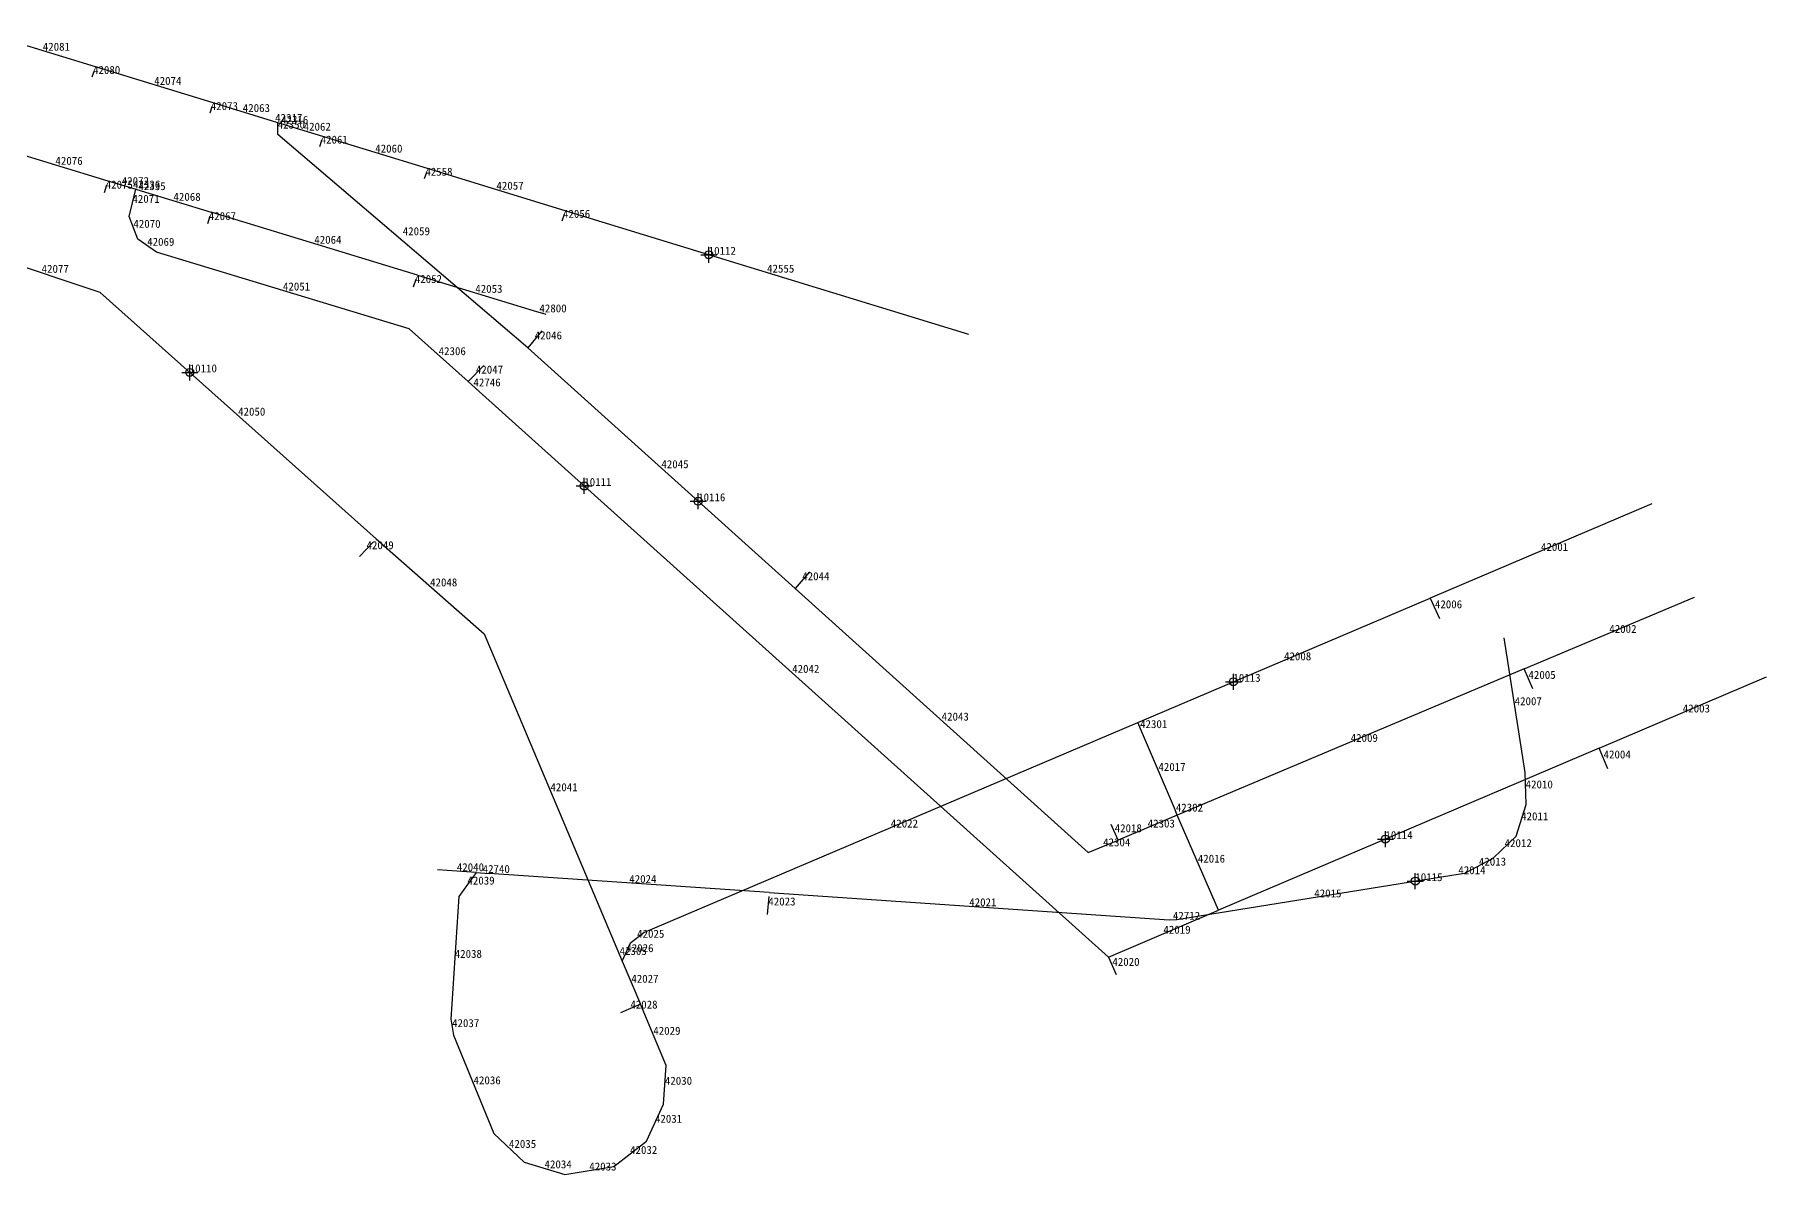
# Model space of a CAD drawing. Header units: millimetres. Extents: x -1374 to 299, y -2590 to 196.
# Drawn here: x -350 to 299, y -315 to 112 of the extents above; entities that cross this region are included whole.
import ezdxf

# ---------------------------------------------------------------- set-up
doc = ezdxf.new("R2010")
doc.units = ezdxf.units.MM
doc.header["$PDMODE"] = 34
doc.header["$PDSIZE"] = 3
doc.layers.add('HD', color=153, linetype='Continuous', true_color=0x5890e1)
doc.styles.get("Standard").update_dxf_attribs({"font": ''})
doc.styles.get('Standard').set_extended_font_data('SimSun')

msp = doc.modelspace()

# ---------------------------------------------------------------- linework, layer by layer
at = {"layer": 'HD'}
for p, q in [((-327.53, 100.35, -90), (-366.94, 112.42, -101)), ((-327.99, 98.91, -90), (-328.8, 96.42, -90)), ((-283.37, 86.82, -78), (-327.53, 100.35, -90)), ((-283.84, 85.39, -78), (-284.65, 82.92, -78)), ((-261.12, 80, -71), (-283.37, 86.82, -78)), ((-259.11, 79.39, -71), (-261.12, 80, -71)), ((-259.15, 74.99, -71), (-259.11, 79.39, -71)), ((-256.66, 78.64, -71), (-259.11, 79.39, -71)), ((-242.22, 74.21, -66.5), (-256.66, 78.64, -71)), ((-165.44, -4.99, -71), (-259.15, 74.99, -71)), ((-242.68, 72.77, -66.5), (-243.46, 70.33, -66.5)), ((-202.95, 62.18, -56), (-242.22, 74.21, -66.5)), ((-362.13, 69.59, -83), (-322.86, 57.62, -71)), ((-203.42, 60.74, -56), (-204.2, 58.32, -56)), ((-151.36, 46.37, -41), (-202.95, 62.18, -56)), ((-324.06, 53.22, -71), (-323.26, 56.16, -71)), ((-322.86, 57.62, -71), (-314.39, 55.05, -68)), ((-314.89, 44.27, -68), (-312.38, 54.43, -68)), ((-314.39, 55.05, -68), (-312.38, 54.43, -68)), ((-312.38, 54.43, -68), (-310.37, 53.82, -68)), ((-310.37, 53.82, -68), (-284.1, 45.8, -60)), ((-206.78, 22.23, -39), (-284.1, 45.8, -60)), ((0, 0, 0), (-151.36, 46.37, -41)), ((-311.65, 35.7, -68), (-314.89, 44.27, -68)), ((-284.55, 44.36, -60), (-285.45, 41.42, -60)), ((-151.82, 44.94, -41), (-152.6, 42.52, -41)), ((-304.54, 30.8, -68), (-311.65, 35.7, -68)), ((-325.76, 15.79, -125), (-369.58, 30.43, -125)), ((-209.84, 2.16, -77), (-304.54, 30.8, -68)), ((-208.24, 17.81, -39), (-207.26, 20.79, -39)), ((-206.78, 22.23, -39), (-163.41, 9, -26)), ((-222.24, -76.64, -92), (-325.76, 15.79, -125)), ((-163.41, 9, -26), (-158.65, 7.55, -25)), ((-187.8, -17.66, -77), (-209.84, 2.16, -77)), ((-160.13, 1.3, -71), (-165.44, -4.99, -71)), ((-165.44, -4.99, -71), (-65.19, -95.3, -71)), ((-181.93, -11.69, -77), (-187.8, -17.66, -77)), ((-187.8, -17.66, -77), (-183.74, -21.31, -77)), ((-184.86, -20.3, -77), (52.31, -233.47, -71)), ((255.97, -63.53, -78), (172.96, -98.84, -78)), ((-228.45, -83.3, -92), (-223.27, -77.75, -92)), ((-222.24, -76.64, -92), (-181.81, -112.25, -78)), ((-59.81, -89.03, -71), (-65.19, -95.3, -71)), ((-65.19, -95.3, -71), (44.7, -194.29, -71)), ((63.27, -145.5, -78), (172.96, -98.84, -78)), ((172.96, -98.84, -78), (176.43, -106.51, -78)), ((208.12, -125.39, -71), (272.02, -98.45, -71)), ((-181.81, -112.25, -78), (-131.98, -230.3, -78)), ((208.52, -164.24, -12), (200.66, -113.81, 0)), ((208.12, -125.39, -71), (78.12, -180.2, -71)), ((211.42, -132.92, -71), (208.12, -125.39, -71)), ((236.3, -155.09, -71), (298.96, -128.4, -71)), ((-121.85, -224.25, -78), (63.27, -145.5, -78)), ((65.06, -149.67, -78), (63.27, -145.5, -78)), ((77.01, -177.61, -71), (65.06, -149.67, -78)), ((236.3, -155.09, -71), (93.51, -215.92, -71)), ((239.56, -162.88, -71), (236.3, -155.09, -71)), ((208.9, -176.21, -14), (208.52, -164.24, -12)), ((78.12, -180.2, -71), (55.9, -189.57, -71)), ((78.12, -180.2, -71), (77.01, -177.61, -71)), ((93.51, -215.92, -71), (78.12, -180.2, -71)), ((205.15, -188.13, -14), (208.9, -176.21, -14)), ((55.9, -189.57, -71), (53.38, -183.71, -71)), ((196.5, -196.34, -14), (205.15, -188.13, -14)), ((44.7, -194.29, -71), (55.9, -189.57, -71)), ((-184.78, -201.77, -78), (-199.21, -200.78, -78)), ((185.88, -201.99, -14), (196.5, -196.34, -14)), ((-184.78, -201.77, -78), (-191.28, -210.79, -78)), ((-184.78, -201.77, -78), (-179.88, -202.1, -78)), ((-74.84, -209.28, -55), (-179.88, -202.1, -78)), ((77.88, -219.39, -30), (181.07, -202.77, -14)), ((181.07, -202.77, -14), (185.88, -201.99, -14)), ((-191.28, -210.79, -78), (-194.29, -256.7, -78)), ((-75.48, -217.46, -55), (-74.96, -210.79, -55)), ((-74.84, -209.28, -55), (75.05, -219.53, -30)), ((52.31, -233.47, -71), (93.51, -215.92, -71)), ((75.05, -219.53, -30), (77.88, -219.39, -30)), ((-126.95, -228.17, -78), (-121.85, -224.25, -78)), ((-131.98, -230.3, -78), (-129.98, -235.04, -78)), ((-129.98, -235.04, -78), (-126.95, -228.17, -78)), ((52.31, -233.47, -71), (55.23, -240.03, -71)), ((-129.98, -235.04, -78), (-123.19, -251.13, -78)), ((-123.19, -251.13, -78), (-130.68, -254.43, -78)), ((-113.5, -274.07, -78), (-123.19, -251.13, -78)), ((-194.29, -256.7, -78), (-193.28, -262.71, -78)), ((-193.28, -262.71, -78), (-178.19, -299.63, -78)), ((-114.49, -288.64, -78), (-113.5, -274.07, -78)), ((-120.95, -302.54, -78), (-114.49, -288.64, -78)), ((-178.19, -299.63, -78), (-166.72, -310.4, -78)), ((-133.16, -312.03, -78), (-120.95, -302.54, -78)), ((-166.72, -310.4, -78), (-151.53, -314.94, -78)), ((-151.53, -314.94, -78), (-133.16, -312.03, -78))]:
    msp.add_line(p, q, dxfattribs=at)
at = {"layer": 'HD', "color": 0}
for p in [(-97.57, 29.89, -26.43), (-292.15, -14.22, -114.29), (-144.22, -56.82, -75.97), (-101.53, -62.56, -71), (99.15, -130.24, -78), (156.15, -189.23, -71), (167.35, -204.98, -16.13)]:
    msp.add_point(p, dxfattribs=at)

# ---------------------------------------------------------------- texts
for s, p in [('42081', (-347.23, 106.39, -95.5)), ('42080', (-328.4, 97.67, -90)), ('42074', (-305.45, 93.58, -84)), ('42073', (-284.25, 84.15, -78)), ('42063', (-272.25, 83.41, -74.5)), ('42317', (-260.12, 79.7, -71)), ('42350', (-259.13, 77.19, -71)), ('42316', (-257.89, 79.01, -71)), ('42062', (-249.44, 76.42, -68.5)), ('42061', (-243.07, 71.55, -66)), ('42076', (-342.49, 63.61, -77)), ('42060', (-222.59, 68.2, -61)), ('42072', (-317.62, 56.03, -69.29)), ('42558', (-203.81, 59.53, -56)), ('42075', (-323.66, 54.69, -71)), ('42071', (-313.64, 49.35, -67.7)), ('42336', (-313.39, 54.74, -68)), ('42335', (-311.38, 54.13, -67.77)), ('42068', (-298.24, 50.12, -63.41)), ('42057', (-177.15, 54.28, -48.5)), ('42067', (-285, 42.89, -60)), ('42056', (-152.21, 43.73, -41)), ('42070', (-313.27, 39.99, -68.1)), ('42059', (-212.28, 37.2, -71.09)), ('42069', (-308.09, 33.25, -68.94)), ('42064', (-245.44, 34.02, -49.5)), ('10112', (-97.57, 29.89, -26.43)), ('42077', (-347.67, 23.11, -125)), ('42555', (-75.68, 23.19, -20.5)), ('42052', (-207.75, 19.3, -39)), ('42051', (-257.19, 16.48, -73.3)), ('42053', (-185.09, 15.62, -32.5)), ('42800', (-161.03, 8.28, -21)), ('42046', (-162.78, -1.85, -71.09)), ('42306', (-198.82, -7.75, -77.22)), ('10110', (-292.15, -14.22, -114.29)), ('42047', (-184.87, -14.68, -77)), ('42746', (-185.77, -19.48, -77)), ('42050', (-274, -30.43, -108.5)), ('42045', (-115.31, -50.15, -71.09)), ('10111', (-144.22, -56.82, -75.97)), ('10116', (-101.53, -62.56, -71)), ('42049', (-225.86, -80.53, -92)), ('42001', (214.46, -81.18, -78)), ('42044', (-62.5, -92.16, -71.09)), ('42048', (-202.03, -94.45, -85)), ('42006', (174.7, -102.67, -78)), ('42002', (240.07, -111.92, -71)), ('42008', (118.12, -122.17, -78)), ('42042', (-66.27, -126.88, -74)), ('10113', (99.15, -130.24, -78)), ('42005', (209.77, -129.15, -71)), ('42007', (204.59, -139.02, -6.1)), ('42043', (-10.24, -144.79, -71.09)), ('42003', (267.63, -141.74, -71)), ('42301', (64.17, -147.59, -77.8)), ('42009', (143.12, -152.79, -71)), ('42017', (71.04, -163.64, -74.3)), ('42004', (237.93, -158.99, -71)), ('42041', (-156.9, -171.27, -77.56)), ('42010', (208.71, -170.22, -13)), ('42302', (77.57, -178.9, -71)), ('42011', (207.02, -182.17, -15)), ('42022', (-29.29, -184.88, -78)), ('42018', (54.64, -186.64, -71)), ('42303', (67.01, -184.88, -71)), ('10114', (156.15, -189.23, -71)), ('42304', (50.3, -191.93, -71)), ('42012', (200.82, -192.24, -17)), ('42040', (-192, -201.27, -75)), ('42740', (-182.33, -201.93, -78)), ('42016', (85.81, -198.06, -71)), ('42014', (183.47, -202.38, -14)), ('42013', (191.19, -199.17, -14)), ('42039', (-188.03, -206.28, -75)), ('42024', (-127.36, -205.69, -66.5)), ('10115', (167.35, -204.98, -16.13)), ('42023', (-75.22, -214.12, -55)), ('42021', (0.11, -214.41, -42.5)), ('42015', (129.47, -211.08, -22)), ('42712', (76.47, -219.46, -30)), ('42025', (-124.4, -226.21, -77.56)), ('42019', (72.91, -224.69, -71)), ('42038', (-192.79, -233.75, -75)), ('42305', (-130.98, -232.67, -77.56)), ('42026', (-128.46, -231.61, -77.56)), ('42027', (-126.58, -243.08, -77.56)), ('42020', (53.77, -236.75, -71)), ('42028', (-126.94, -252.78, -77.56)), ('42037', (-193.79, -259.71, -75)), ('42029', (-118.35, -262.6, -78)), ('42036', (-185.74, -281.17, -75)), ('42030', (-114, -281.35, -76.5)), ('42031', (-117.72, -295.59, -75)), ('42035', (-172.45, -305.01, -75)), ('42032', (-127.05, -307.29, -75)), ('42034', (-159.12, -312.67, -75)), ('42033', (-142.34, -313.49, -75))]:
    msp.add_text(s, height=3, dxfattribs=at).set_placement(p)

doc.saveas('drawing.dxf')
